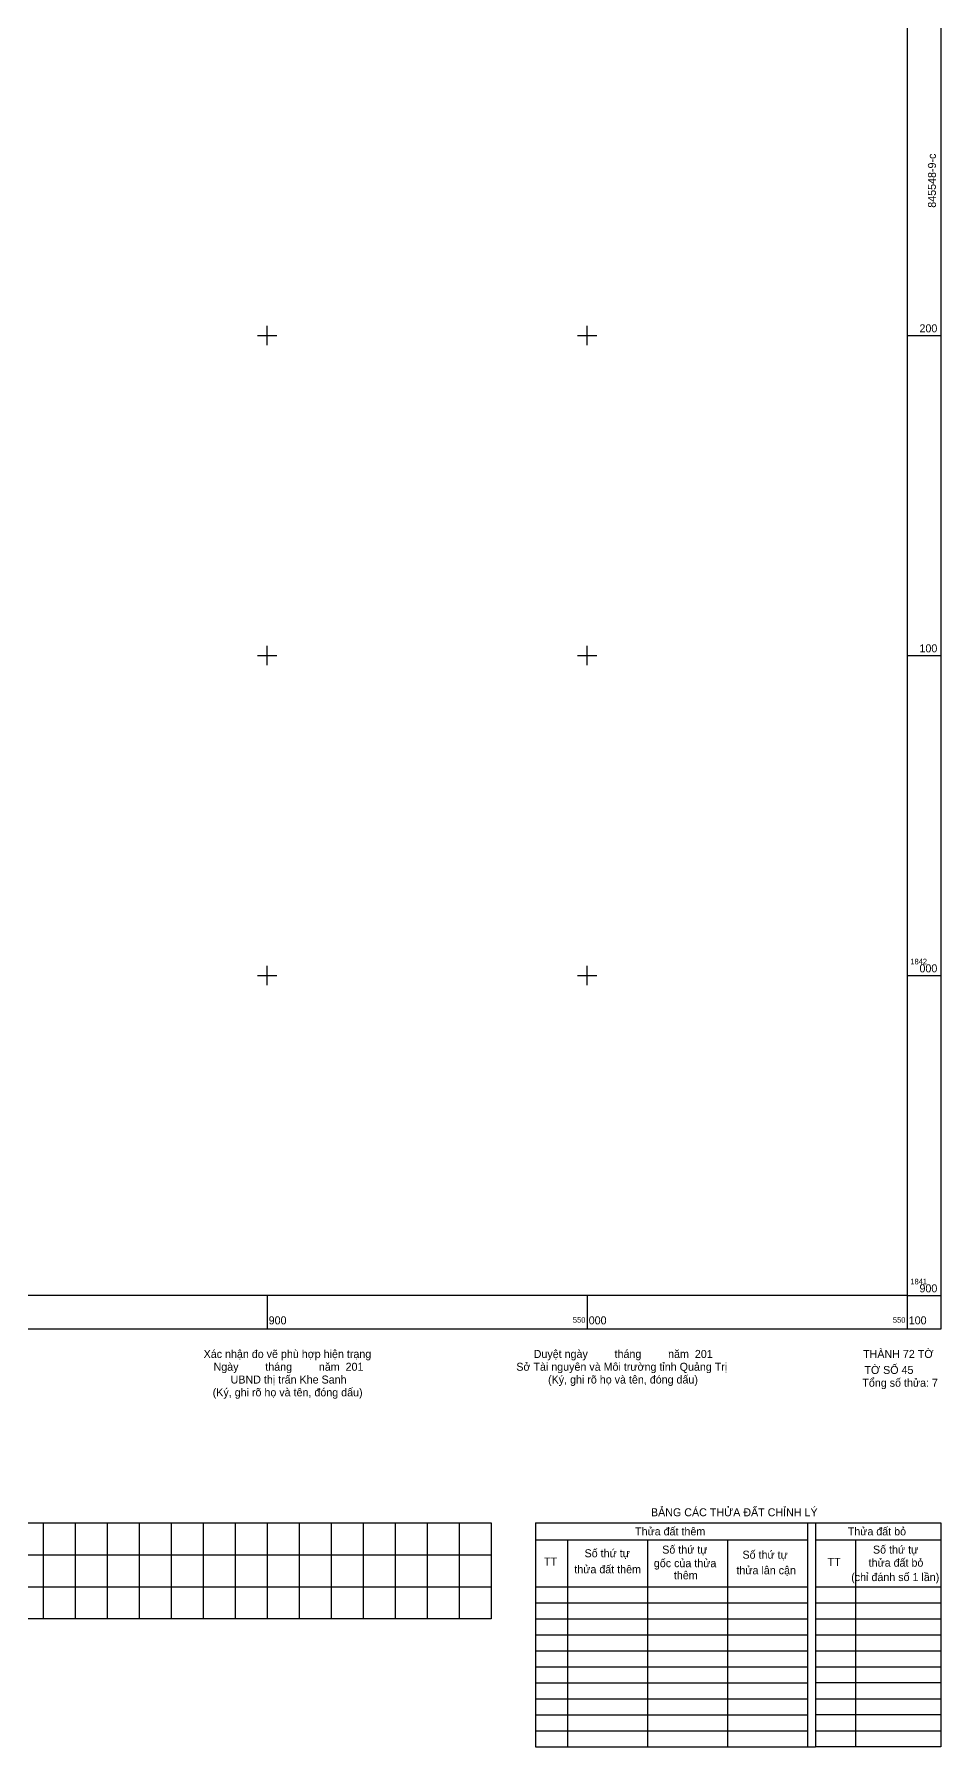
# Model space of a CAD drawing. Extents: x 549390 to 550118, y 1841759 to 1842646.
# Drawn here: x 549827 to 550110, y 1841759 to 1842294 of the extents above; entities that cross this region are included whole.
import ezdxf

# ---------------------------------------------------------------- set-up
doc = ezdxf.new("R2010")
doc.units = 0
doc.layers.add('Level 23', color=7, linetype='Continuous')
doc.layers.add('Level 63', color=7, linetype='Continuous')

msp = doc.modelspace()

# ---------------------------------------------------------------- linework, layer by layer
at = {"layer": 'Level 23'}
for p, q in [((549983.84, 1841829), (550110.5, 1841829)), ((549983.84, 1841829), (549983.84, 1841759)), ((550068.84, 1841829), (550068.84, 1841759)), ((550071.34, 1841829), (550071.34, 1841759)), ((550110.5, 1841829), (550110.5, 1841759)), ((549983.84, 1841823.63), (550068.84, 1841823.63)), ((549993.84, 1841823.63), (549993.84, 1841759)), ((550018.84, 1841823.63), (550018.84, 1841759)), ((550043.84, 1841823.63), (550043.84, 1841759)), ((550071.34, 1841823.63), (550110.5, 1841823.63)), ((550083.84, 1841823.63), (550083.84, 1841759)), ((549983.84, 1841809), (550068.84, 1841809)), ((550071.34, 1841809), (550110.5, 1841809)), ((549983.84, 1841804), (550068.84, 1841804)), ((550071.34, 1841804), (550110.5, 1841804)), ((549983.84, 1841799), (550068.84, 1841799)), ((550071.34, 1841799), (550110.5, 1841799)), ((549983.84, 1841794), (550068.84, 1841794)), ((550071.34, 1841794), (550110.5, 1841794)), ((549983.84, 1841789), (550068.84, 1841789)), ((550071.34, 1841789), (550110.5, 1841789)), ((549983.84, 1841784), (550068.84, 1841784)), ((549983.84, 1841779), (550068.84, 1841779)), ((550071.34, 1841784), (550110.5, 1841784)), ((550110.5, 1841779), (550071.34, 1841779)), ((549983.84, 1841774), (550068.84, 1841774)), ((550071.34, 1841774), (550110.5, 1841774)), ((549983.84, 1841769), (550068.84, 1841769)), ((550110.5, 1841769), (550071.34, 1841769)), ((549983.84, 1841764), (550068.84, 1841764)), ((550071.34, 1841764), (550110.5, 1841764)), ((549983.84, 1841759), (550068.84, 1841759)), ((550068.84, 1841759), (550071.34, 1841759)), ((550110.5, 1841759), (550071.34, 1841759))]:
    msp.add_line(p, q, dxfattribs=at)
for points in [[(549970, 1841799), (549400, 1841799), (549400, 1841829), (549970, 1841829)], [(549830, 1841829), (549830, 1841799)], [(549840, 1841829), (549840, 1841799)], [(549850, 1841829), (549850, 1841799)], [(549860, 1841829), (549860, 1841799)], [(549870, 1841829), (549870, 1841799)], [(549880, 1841829), (549880, 1841799)], [(549890, 1841829), (549890, 1841799)], [(549900, 1841829), (549900, 1841799)], [(549910, 1841829), (549910, 1841799)], [(549920, 1841829), (549920, 1841799)], [(549930, 1841829), (549930, 1841799)], [(549940, 1841829), (549940, 1841799)], [(549950, 1841829), (549950, 1841799)], [(549960, 1841829), (549960, 1841799)], [(549970, 1841829), (549970, 1841799)], [(549400, 1841819), (549970, 1841819)], [(549400, 1841809), (549970, 1841809)]]:
    msp.add_lwpolyline(points, dxfattribs=at)
at = {"layer": 'Level 63'}
for points in [[(549389.5, 1842610.5), (550110.5, 1842610.5), (550110.5, 1841889.5), (549389.5, 1841889.5)], [(549400, 1842600), (550100, 1842600), (550100, 1841900), (549400, 1841900)]]:
    msp.add_lwpolyline(points, close=True, dxfattribs=at)
for points in [[(549900, 1842197), (549900, 1842203)], [(550000, 1842197), (550000, 1842203)], [(549897, 1842200), (549903, 1842200)], [(549997, 1842200), (550003, 1842200)], [(550100, 1842200), (550110.5, 1842200)], [(549897, 1842100), (549903, 1842100)], [(549900, 1842097), (549900, 1842103)], [(549997, 1842100), (550003, 1842100)], [(550000, 1842097), (550000, 1842103)], [(550100, 1842100), (550110.5, 1842100)], [(549897, 1842000), (549903, 1842000)], [(549900, 1841997), (549900, 1842003)], [(549997, 1842000), (550003, 1842000)], [(550000, 1841997), (550000, 1842003)], [(550100, 1842000), (550110.5, 1842000)], [(549900, 1841900), (549900, 1841889.5)], [(550000, 1841900), (550000, 1841889.5)], [(550100, 1841900), (550100, 1841889.5)], [(550100, 1841900), (550110.5, 1841900)]]:
    msp.add_lwpolyline(points, dxfattribs=at)

# ---------------------------------------------------------------- texts
at = {"layer": 'Level 23'}
for s, p in [('Xác nhận đo vẽ phù hợp hiện trạng', (549880.17, 1841880.5)), ('Duyệt ngày         tháng         năm  201', (549983.31, 1841880.5)), ('Ngày         tháng         năm  201', (549883.28, 1841876.5)), ('UBND thị trấn Khe Sanh', (549888.6, 1841872.5)), ('Sở Tài nguyên và Môi trường tỉnh Quảng Trị', (549977.88, 1841876.5)), ('(Ký, ghi rõ họ và tên, đóng dấu)', (549987.8, 1841872.5)), ('(Ký, ghi rõ họ và tên, đóng dấu)', (549883.01, 1841868.5)), ('BẢNG CÁC THỬA ĐẤT CHỈNH LÝ', (550019.95, 1841831.02)), ('Thửa đất thêm', (550014.98, 1841825.06)), ('Thửa đất bỏ', (550081.44, 1841825.06)), ('Số thứ tự', (550023.47, 1841819.36)), ('Số thứ tự', (550089.32, 1841819.36)), ('TT', (549986.54, 1841815.64)), ('Số thứ tự', (549999.21, 1841818.22)), ('gốc của thửa', (550020.86, 1841815.11)), ('Số thứ tự', (550048.56, 1841817.76)), ('TT', (550075.14, 1841815.52)), ('thửa đất bỏ', (550087.96, 1841815.28)), ('thửa đất thêm', (549996.01, 1841813.2)), ('thêm', (550027.11, 1841811.34)), ('thửa lân cận', (550046.66, 1841812.9)), ('(chỉ đánh số 1 lần)', (550082.53, 1841810.77))]:
    msp.add_text(s, height=2.5, dxfattribs=at).set_placement(p)
at = {"layer": 'Level 63'}
msp.add_text('845548-9-c', height=2.5, rotation=90, dxfattribs=at).set_placement((550109, 1842239.94))
for s, height, p in [('200', 2.5, (550103.85, 1842201)), ('100', 2.5, (550103.85, 1842101)), ('1842', 1.75, (550101, 1842003.5)), ('000', 2.5, (550103.85, 1842001)), ('1841', 1.75, (550101, 1841903.5)), ('900', 2.5, (550103.85, 1841901)), ('900', 2.5, (549900.5, 1841891)), ('550', 1.75, (549995.55, 1841891.5)), ('000', 2.5, (550000.5, 1841891)), ('550', 1.75, (550095.55, 1841891.5)), ('100', 2.5, (550100.5, 1841891)), ('THÀNH 72 TỜ', 2.5, (550086.23, 1841880.5)), ('TỜ SỐ 45', 2.5, (550086.65, 1841875.5)), ('Tổng số thửa: 7', 2.5, (550086, 1841871.5))]:
    msp.add_text(s, height=height, dxfattribs=at).set_placement(p)

doc.saveas('drawing.dxf')
